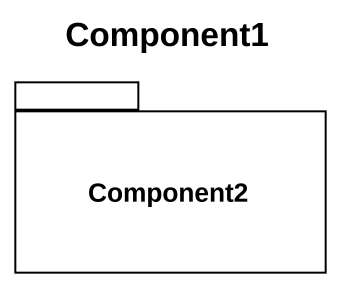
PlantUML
@startuml
title Component1
package Component2 {
}
@enduml
